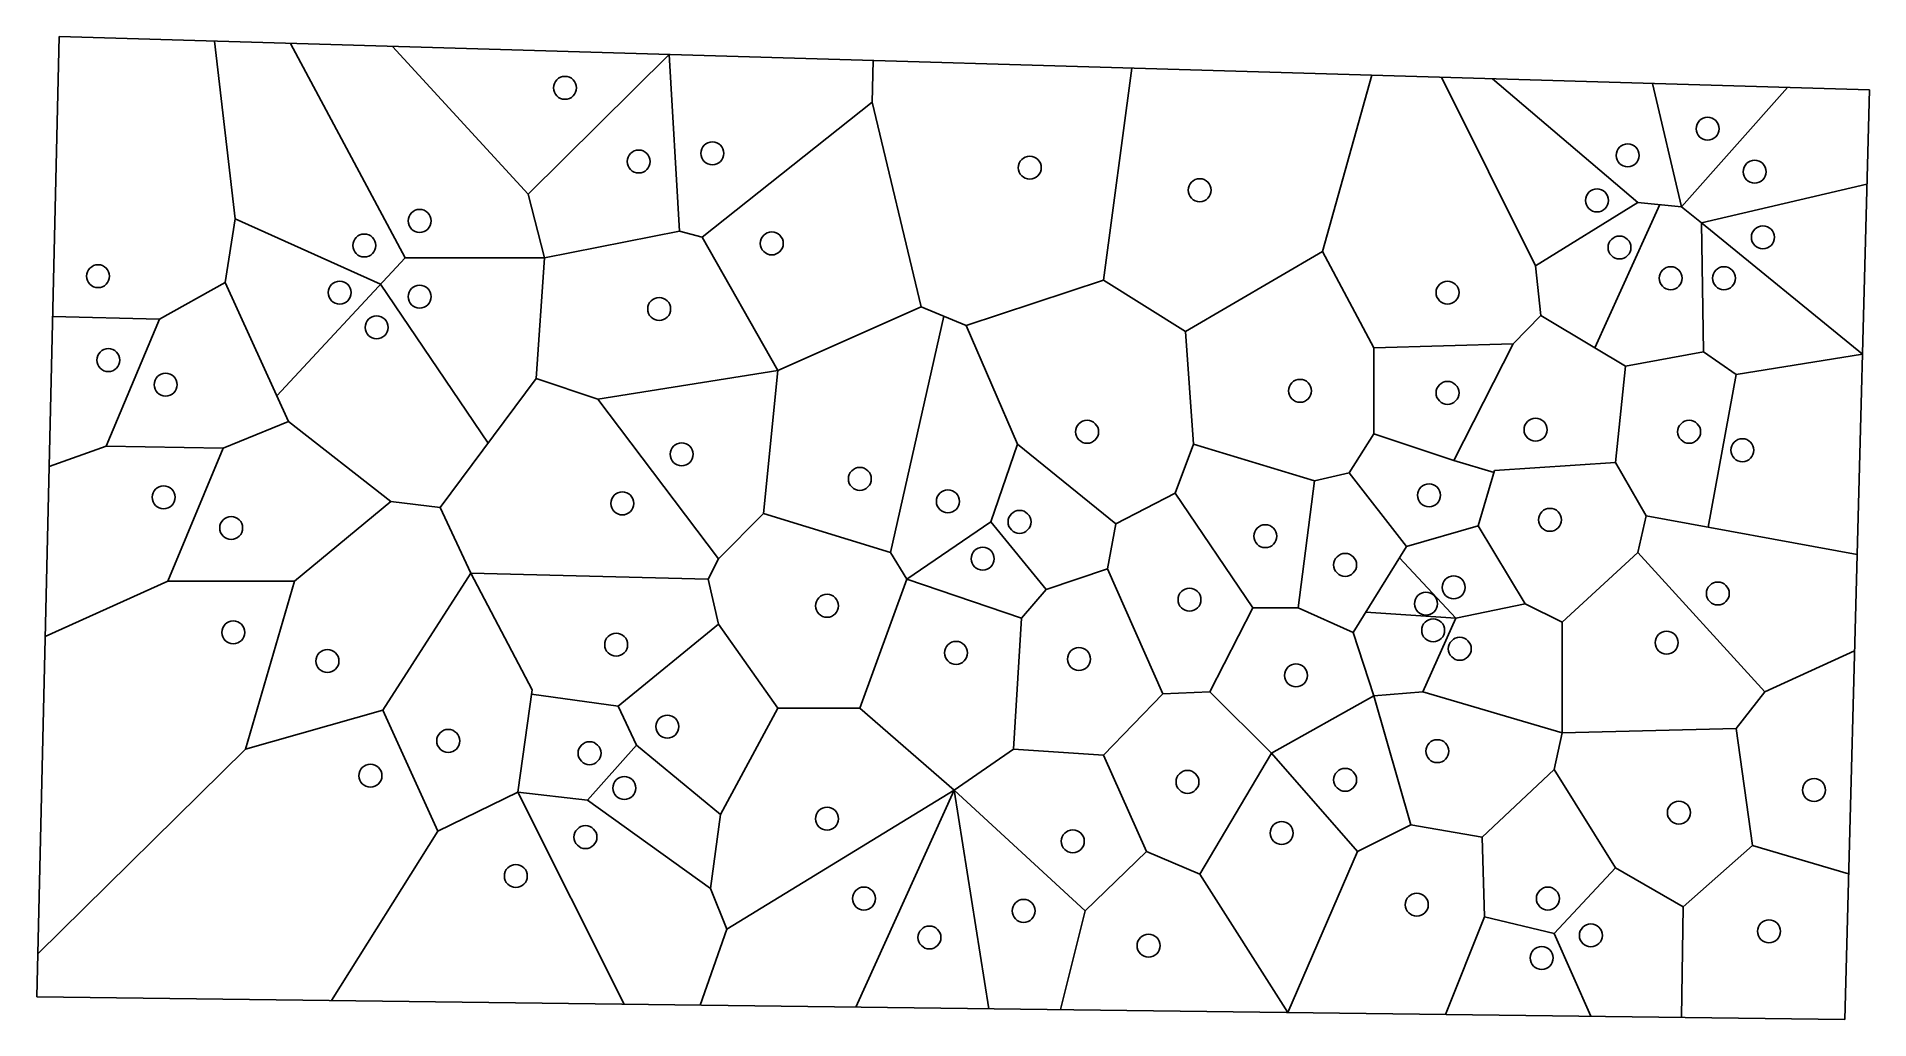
# Paper-space layout 'A3' of a CAD drawing. Header units: millimetres. Extents: x 7 to 406, y 32 to 247.
import ezdxf

# ---------------------------------------------------------------- set-up
doc = ezdxf.new("R2010")
doc.units = ezdxf.units.MM

psp = doc.layouts.new('A3')

# ---------------------------------------------------------------- linework, layer by layer
for p, q in [((11.99, 246.54), (7.09, 37.3)), ((406.4, 234.94), (11.99, 246.54)), ((45.87, 245.55), (50.36, 206.83)), ((62.37, 245.06), (87.39, 198.36)), ((114.16, 212.19), (84.65, 244.41)), ((114.16, 212.19), (144.9, 242.63)), ((144.9, 242.63), (147.18, 204.16)), ((189.12, 232.27), (189.38, 241.33)), ((239.53, 193.45), (245.73, 239.67)), ((287.27, 199.7), (297.97, 238.13)), ((313.18, 237.68), (333.67, 196.57)), ((355.98, 210.4), (324.32, 237.36)), ((365.48, 209.47), (359.12, 236.33)), ((152.09, 202.82), (189.12, 232.27)), ((189.12, 232.27), (199.83, 187.65)), ((388.56, 235.47), (365.48, 209.47)), ((401.04, 32.39), (406.4, 234.94)), ((117.73, 198.36), (114.16, 212.19)), ((405.85, 214.41), (369.81, 205.94)), ((333.67, 196.57), (355.98, 210.4)), ((360.73, 209.94), (346.61, 178.73)), ((365.48, 209.47), (355.98, 210.4)), ((369.81, 205.94), (365.48, 209.47)), ((50.36, 206.83), (48.13, 193)), ((82.03, 192.6), (50.36, 206.83)), ((117.73, 198.36), (147.18, 204.16)), ((147.18, 204.16), (152.09, 202.82)), ((404.87, 177.38), (369.81, 205.94)), ((369.81, 205.94), (370.26, 177.83)), ((152.09, 202.82), (168.59, 173.82)), ((257.38, 182.3), (287.27, 199.7)), ((287.27, 199.7), (298.43, 178.73)), ((87.39, 198.36), (59.4, 168.28)), ((87.39, 198.36), (117.73, 198.36)), ((115.95, 172.03), (117.73, 198.36)), ((334.8, 185.81), (333.67, 196.57)), ((48.13, 193), (33.86, 184.97)), ((48.13, 193), (61.96, 162.67)), ((82.03, 192.6), (105.46, 157.98)), ((209.64, 183.63), (239.53, 193.45)), ((239.53, 193.45), (257.38, 182.3)), ((33.86, 184.97), (10.56, 185.52)), ((33.86, 184.97), (22.26, 157.31)), ((168.59, 173.82), (199.83, 187.65)), ((204.73, 185.64), (193.13, 134.11)), ((199.83, 187.65), (209.64, 183.63)), ((328.76, 179.62), (334.8, 185.81)), ((346.61, 178.73), (334.8, 185.81)), ((220.79, 157.76), (209.64, 183.63)), ((259.16, 157.76), (257.38, 182.3)), ((298.43, 178.73), (328.76, 179.62)), ((298.43, 159.99), (298.43, 178.73)), ((328.76, 179.62), (315.83, 154.19)), ((353.3, 174.71), (346.61, 178.73)), ((353.3, 174.71), (370.26, 177.83)), ((370.26, 177.83), (377.4, 172.93)), ((377.4, 172.93), (404.87, 177.38)), ((94.98, 143.93), (115.95, 172.03)), ((115.95, 172.03), (129.33, 167.57)), ((168.59, 173.82), (129.33, 167.57)), ((165.47, 142.59), (168.59, 173.82)), ((351.07, 153.74), (353.3, 174.71)), ((377.4, 172.93), (371.26, 139.65)), ((129.33, 167.57), (155.66, 132.77)), ((47.69, 156.87), (61.96, 162.67)), ((61.96, 162.67), (84.27, 145.27)), ((298.43, 159.99), (293.07, 151.51)), ((315.83, 154.19), (298.43, 159.99)), ((22.26, 157.31), (9.8, 152.87)), ((22.26, 157.31), (47.69, 156.87)), ((47.69, 156.87), (35.64, 127.87)), ((214.99, 140.8), (220.79, 157.76)), ((220.79, 157.76), (242.21, 140.36)), ((259.16, 157.76), (255.15, 147.05)), ((285.49, 149.73), (259.16, 157.76)), ((315.83, 154.19), (324.64, 151.58)), ((321.18, 139.91), (324.75, 151.96)), ((324.75, 151.96), (351.07, 153.74)), ((357.76, 142.14), (351.07, 153.74)), ((285.49, 149.73), (281.92, 122.07)), ((293.07, 151.51), (285.49, 149.73)), ((293.07, 151.51), (305.56, 135.45)), ((63.3, 127.87), (84.27, 145.27)), ((84.27, 145.27), (94.98, 143.93)), ((101.67, 129.65), (94.98, 143.93)), ((242.21, 140.36), (255.15, 147.05)), ((255.15, 147.05), (272.1, 122.07)), ((155.66, 132.77), (165.47, 142.59)), ((165.47, 142.59), (193.13, 134.11)), ((196.7, 128.31), (214.99, 140.8)), ((227.04, 126.08), (214.99, 140.8)), ((240.43, 130.54), (242.21, 140.36)), ((305.56, 135.45), (321.18, 139.91)), ((321.18, 139.91), (331.44, 122.96)), ((355.98, 134.11), (357.76, 142.14)), ((357.76, 142.14), (403.72, 133.67)), ((153.42, 128.31), (155.66, 132.77)), ((193.13, 134.11), (196.7, 128.31)), ((293.96, 116.71), (305.56, 135.45)), ((316.27, 119.83), (304.02, 132.95)), ((339.47, 118.94), (355.98, 134.11)), ((355.98, 134.11), (383.64, 103.77)), ((35.64, 127.87), (8.93, 115.85)), ((35.64, 127.87), (63.3, 127.87)), ((63.3, 127.87), (52.59, 91.28)), ((82.49, 99.76), (101.67, 129.65)), ((115.06, 104.22), (101.67, 129.65)), ((153.42, 128.31), (101.67, 129.65)), ((155.66, 118.5), (153.42, 128.31)), ((196.7, 128.31), (186.44, 100.2)), ((221.69, 119.83), (196.7, 128.31)), ((227.04, 126.08), (240.43, 130.54)), ((240.43, 130.54), (252.47, 103.33)), ((221.69, 119.83), (227.04, 126.08)), ((219.9, 91.28), (221.69, 119.83)), ((262.73, 103.77), (272.1, 122.07)), ((272.1, 122.07), (281.92, 122.07)), ((281.92, 122.07), (293.96, 116.71)), ((316.27, 119.83), (296.7, 121.13)), ((316.27, 119.83), (309.13, 103.77)), ((331.44, 122.96), (316.27, 119.83)), ((331.44, 122.96), (339.47, 118.94)), ((133.79, 100.65), (155.66, 118.5)), ((168.59, 100.2), (155.66, 118.5)), ((293.96, 116.71), (298.43, 102.88)), ((339.47, 94.85), (339.47, 118.94)), ((383.64, 103.77), (403.16, 112.69)), ((111.93, 81.91), (115.06, 104.22)), ((133.79, 100.65), (114.93, 103.29)), ((137.81, 92.17), (133.79, 100.65)), ((168.59, 100.2), (156.1, 77)), ((186.44, 100.2), (168.59, 100.2)), ((206.96, 82.36), (186.44, 100.2)), ((252.47, 103.33), (239.53, 89.94)), ((262.73, 103.77), (252.47, 103.33)), ((276.12, 90.39), (262.73, 103.77)), ((276.12, 90.39), (298.43, 102.88)), ((298.43, 102.88), (309.13, 103.77)), ((298.43, 102.88), (306.46, 74.77)), ((309.13, 103.77), (339.47, 94.85)), ((377.4, 95.74), (383.64, 103.77)), ((52.59, 91.28), (82.49, 99.76)), ((82.49, 99.76), (94.53, 73.43)), ((127.1, 80.13), (137.81, 92.17)), ((156.1, 77), (137.81, 92.17)), ((337.69, 86.82), (339.47, 94.85)), ((339.47, 94.85), (377.4, 95.74)), ((377.4, 95.74), (380.96, 70.31)), ((52.59, 91.28), (7.31, 46.67)), ((206.96, 82.36), (219.9, 91.28)), ((239.53, 89.94), (219.9, 91.28)), ((239.53, 89.94), (248.9, 68.97)), ((260.5, 64.06), (276.12, 90.39)), ((276.12, 90.39), (294.86, 68.97)), ((322.07, 72.1), (337.69, 86.82)), ((337.69, 86.82), (337.69, 86.82)), ((337.69, 86.82), (351.07, 65.4)), ((94.53, 73.43), (111.93, 81.91)), ((111.93, 81.91), (135.11, 35.7)), ((111.93, 81.91), (127.1, 80.13)), ((153.87, 60.94), (127.1, 80.13)), ((157.44, 52.02), (206.96, 82.36)), ((206.96, 82.36), (185.54, 35.07)), ((206.96, 82.36), (214.54, 34.71)), ((235.52, 56.03), (206.96, 82.36)), ((156.1, 77), (153.87, 60.94)), ((94.53, 73.43), (71.33, 36.5)), ((306.46, 74.77), (294.86, 68.97)), ((306.46, 74.77), (322.07, 72.1)), ((322.07, 72.1), (322.52, 54.7)), ((248.9, 68.97), (235.52, 56.03)), ((248.9, 68.97), (260.5, 64.06)), ((294.86, 68.97), (279.68, 33.9)), ((365.8, 56.93), (380.96, 70.31)), ((380.96, 70.31), (401.88, 64.07)), ((260.5, 64.06), (279.68, 33.9)), ((337.69, 51.13), (351.07, 65.4)), ((351.07, 65.4), (365.8, 56.93)), ((153.87, 60.94), (157.44, 52.02)), ((235.52, 56.03), (230.17, 34.52)), ((365.8, 56.93), (365.5, 32.83)), ((157.44, 52.02), (151.62, 35.5)), ((322.52, 54.7), (314.02, 33.47)), ((322.52, 54.7), (337.69, 51.13)), ((337.69, 51.13), (345.7, 33.08)), ((7.09, 37.3), (401.04, 32.39))]:
    psp.add_line(p, q)
for centre in [(122.19, 235.39), (371.15, 226.47), (138.26, 219.33), (154.32, 221.11), (223.47, 217.99), (353.75, 220.67), (381.41, 217.1), (260.5, 213.08), (347.06, 210.85), (90.52, 206.39), (167.26, 201.48), (383.2, 202.82), (78.47, 201.03), (351.96, 200.59), (20.47, 194.34), (363.12, 193.9), (374.72, 193.9), (73.12, 190.77), (90.52, 189.88), (314.49, 190.77), (142.72, 187.2), (81.15, 183.19), (22.7, 176.05), (35.19, 170.7), (282.36, 169.36), (314.49, 168.91), (235.96, 160.43), (333.67, 160.88), (367.13, 160.43), (147.62, 155.53), (378.73, 156.42), (186.44, 150.17), (34.75, 146.16), (205.63, 145.27), (310.47, 146.6), (134.69, 144.82), (49.47, 139.47), (221.24, 140.8), (274.78, 137.68), (336.8, 141.25), (213.21, 132.77), (292.18, 131.43), (315.83, 126.53), (179.3, 122.51), (258.27, 123.85), (309.79, 122.96), (373.38, 125.19), (49.92, 116.71), (133.35, 114.03), (311.36, 117.16), (362.23, 114.48), (70.44, 110.47), (207.41, 112.25), (234.18, 110.91), (317.16, 113.14), (281.47, 107.34), (144.5, 96.19), (96.76, 93.07), (127.55, 90.39), (312.26, 90.83), (79.81, 85.48), (135.13, 82.8), (257.83, 84.14), (292.18, 84.59), (394.35, 82.36), (364.9, 77.45), (179.3, 76.11), (126.66, 72.1), (232.84, 71.2), (278.35, 72.99), (111.49, 63.62), (187.33, 58.71), (336.35, 58.71), (222.13, 56.03), (307.79, 57.37), (201.61, 50.23), (345.72, 50.68), (384.53, 51.57), (249.35, 48.45), (335.01, 45.77)]:
    psp.add_circle(centre, 2.5)

doc.saveas('drawing.dxf')
